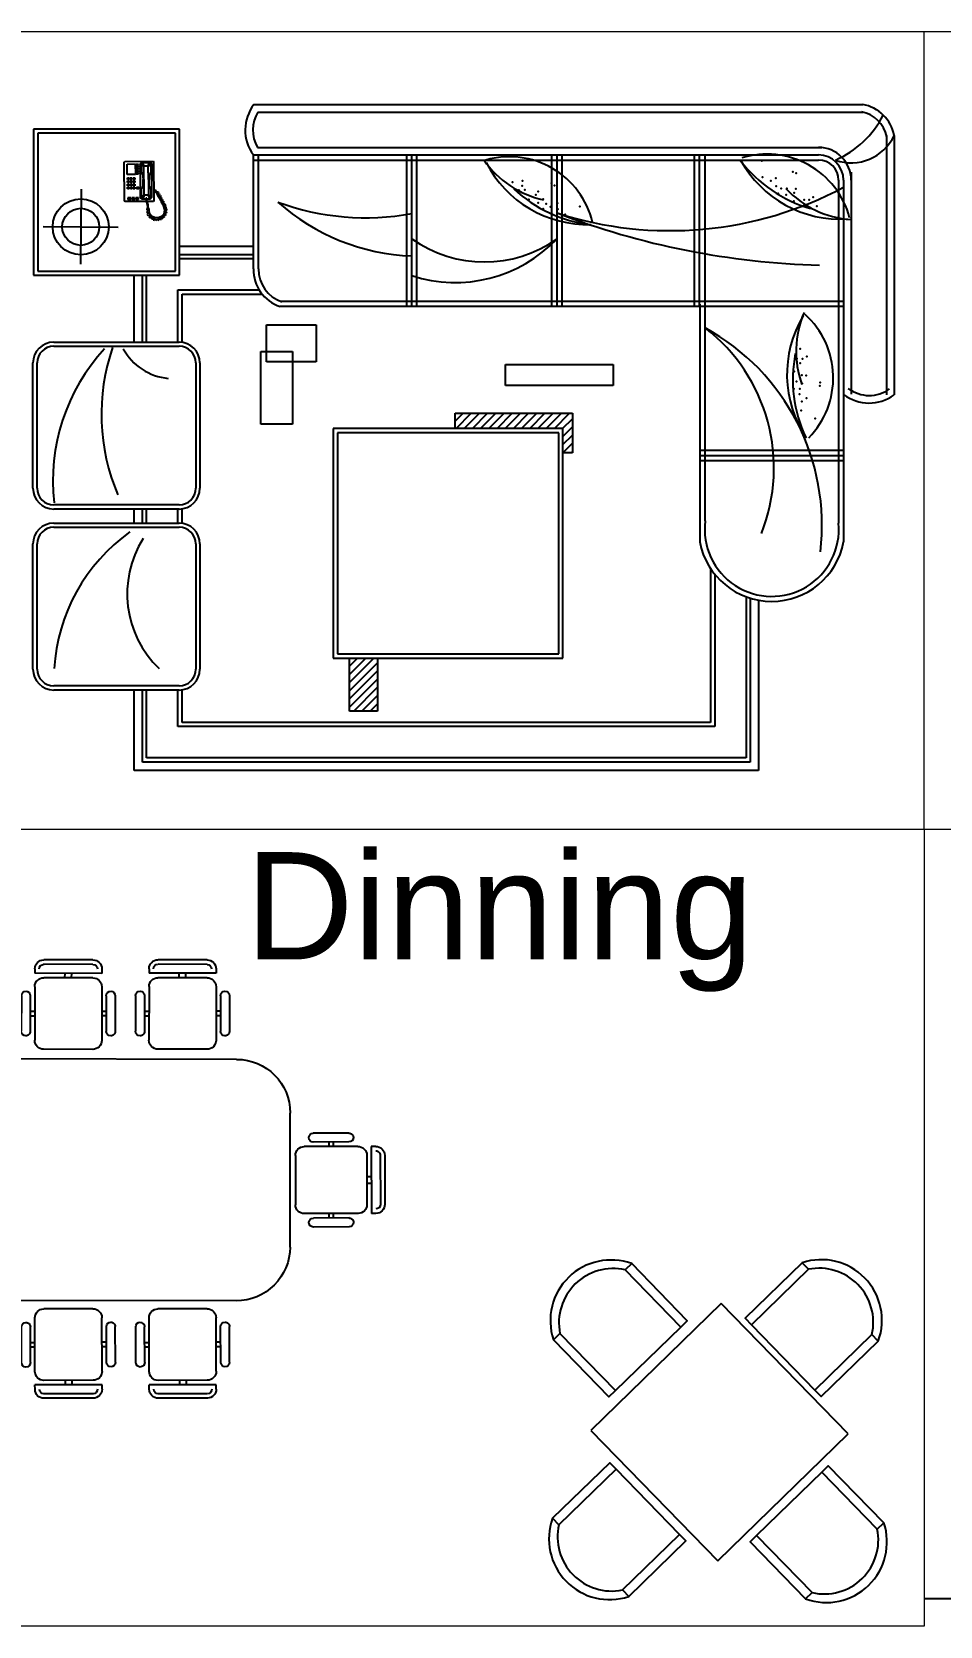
# Model space of a CAD drawing. Header units: inches. Extents: x 47 to 998, y 36 to 364.
# Drawn here: x 683.9 to 836.3, y 36.3 to 303.8 of the extents above; entities that cross this region are included whole.
import ezdxf

# ---------------------------------------------------------------- set-up
doc = ezdxf.new("R2010")
doc.units = ezdxf.units.IN
doc.header["$MEASUREMENT"] = 0
for name, color, linetype, lineweight in [('furniture', 8, 'Continuous', 25), ('Markings', 7, 'Continuous', 20), ('Text', 160, 'Continuous', 20)]:
    doc.layers.add(name, color=color, linetype=linetype, lineweight=lineweight)
doc.styles.get("Standard").update_dxf_attribs({"font": 'arial.ttf'})

# ---------------------------------------------------------------- blocks, each defined once
blk = doc.blocks.new('A$C327A19D4')
for p, q in [((1058.8, 3191), (3975.6, 3191)), ((1077.8, 3154.7), (3975.6, 3154.7)), ((702.7, 3072.9), (2.7, 3072.9)), ((2.7, 3072.9), (2.7, 2372.9)), ((702.7, 2372.9), (702.7, 3072.9)), ((682.7, 3052.9), (22.7, 3052.9)), ((22.7, 3052.9), (22.7, 2392.9)), ((682.7, 2392.9), (682.7, 3052.9)), ((1075.7, 2985.3), (3779.8, 2985.3)), ((4089.9, 3042.8), (4089.9, 1799.5)), ((4126.2, 3042.8), (4126.2, 1799.5)), ((1056.2, 2949), (3763.2, 2949)), ((1056.2, 2402.9), (1056.2, 2949)), ((1056.2, 2924.8), (3763.2, 2924.8)), ((1080.4, 2402.9), (1080.4, 2949)), ((1791, 2223), (1791, 2949)), ((1815.2, 2465), (1815.2, 2949)), ((1839.4, 2223), (1839.4, 2949)), ((2486.9, 2223), (2486.9, 2949)), ((2511.1, 2223), (2511.1, 2949)), ((2535.3, 2223), (2535.3, 2949)), ((3169.2, 2223), (3169.2, 2949)), ((3193.4, 2465), (3193.4, 2949)), ((3220.9, 1195.3), (3220.9, 2949)), ((1815.2, 2223), (1815.2, 2872.4)), ((1815.2, 2223), (1815.2, 2872.4)), ((1815.2, 2465), (1815.2, 2872.4)), ((1815.2, 2465), (1815.2, 2872.4)), ((3193.4, 2223), (3193.4, 2872.4)), ((3193.4, 2223), (3193.4, 2872.4)), ((3193.4, 2465), (3193.4, 2872.4)), ((3193.4, 2465), (3193.4, 2872.4)), ((3860, 2828), (3860, 1184.8)), ((3884.2, 2828), (3884.2, 1094.8)), ((3920.5, 2866.7), (3920.5, 1802.1)), ((231.3, 2784.4), (227.1, 2425)), ((49.5, 2606.8), (408.9, 2602.6)), ((702.7, 2512.2), (1056.2, 2512.2)), ((702.7, 2472.2), (1056.2, 2472.2)), ((702.7, 2452.2), (1056.2, 2452.2)), ((2.7, 2372.9), (702.7, 2372.9)), ((22.7, 2392.9), (682.7, 2392.9)), ((484.3, 2052.3), (484.3, 2372.9)), ((524.3, 2052.3), (524.3, 2372.9)), ((544.3, 2052.3), (544.3, 2372.9)), ((694.3, 2052.3), (694.3, 2302.2)), ((694.3, 2302.2), (1084.1, 2302.2)), ((714.3, 2051.2), (714.3, 2282.2)), ((714.3, 2282.2), (1098.4, 2282.2)), ((3884.2, 2247.2), (1184.4, 2247.2)), ((3884.2, 2223), (1184.4, 2223)), ((3195, 2234.7), (3195, 1094.8)), ((1119, 2135.2), (1357.3, 2135.2)), ((1119, 1958.1), (1119, 2135.2)), ((1357.3, 2135.2), (1357.3, 1958.1)), ((1092.4, 2007.2), (1243.9, 2007.2)), ((1092.4, 1659.2), (1092.4, 2007.2)), ((1243.9, 2007.2), (1243.9, 1659.2)), ((1357.3, 1958.1), (1119, 1958.1)), ((2264.9, 1945.3), (2780.2, 1945.3)), ((2264.9, 1845.1), (2264.9, 1945.3)), ((2780.2, 1945.3), (2780.2, 1845.1)), ((2780.2, 1845.1), (2264.9, 1845.1)), ((2023.2, 1638.3), (2023.2, 1711.1)), ((2023.2, 1711.1), (2584.6, 1711.1)), ((2584.6, 1711.1), (2584.6, 1522)), ((1243.9, 1659.2), (1092.4, 1659.2)), ((2539.2, 1638.3), (1439.2, 1638.3)), ((1439.2, 1638.3), (1439.2, 538.3)), ((2519.2, 1618.3), (1459.2, 1618.3)), ((1459.2, 1618.3), (1459.2, 558.3)), ((2519.2, 558.3), (2519.2, 1618.3)), ((2539.2, 538.3), (2539.2, 1638.3)), ((3884.2, 1532.2), (3195, 1532.2)), ((2584.6, 1522), (2539.2, 1522)), ((3884.2, 1508), (3195, 1508)), ((3884.2, 1483.8), (3195, 1483.8)), ((484.3, 1185.2), (484.3, 1252.3)), ((524.3, 1185.2), (524.3, 1252.3)), ((544.3, 1185.2), (544.3, 1252.3)), ((694.3, 1185.2), (694.3, 1252.3)), ((714.3, 1184.2), (714.3, 1253.3)), ((3246.8, 967.4), (3246.8, 230)), ((3266.8, 940.1), (3266.8, 210)), ((3416.8, 832.1), (3416.8, 60)), ((3436.8, 825.3), (3436.8, 40)), ((3476.8, 815.6), (3476.8, 0)), ((1439.2, 538.3), (2539.2, 538.3)), ((1459.2, 558.3), (2519.2, 558.3)), ((1516.2, 538.3), (1650.7, 538.3)), ((1516.2, 284.7), (1516.2, 538.3)), ((1650.7, 538.3), (1650.7, 284.7)), ((484.3, 0), (484.3, 385.2)), ((524.3, 40), (524.3, 385.2)), ((544.3, 60), (544.3, 385.2)), ((694.3, 210), (694.3, 385.2)), ((714.3, 230), (714.3, 386.2)), ((3246.8, 230), (714.3, 230)), ((1650.7, 284.7), (1516.2, 284.7)), ((3266.8, 210), (694.3, 210)), ((3436.8, 40), (524.3, 40)), ((3416.8, 60), (544.3, 60)), ((3476.8, 0), (484.3, 0))]:
    blk.add_line(p, q)
at = {"linetype": 'ByBlock'}
for p, q in [((437.5, 2915.1), (440.2, 2917.8)), ((438.8, 2728.3), (437.5, 2915.1)), ((440.2, 2917.8), (575.6, 2918.7)), ((451.1, 2905.7), (490.4, 2906)), ((451.5, 2855.6), (451.1, 2905.7)), ((490.4, 2906), (490.7, 2855.9)), ((505.3, 2903.4), (494.5, 2903.3)), ((494.5, 2903.3), (494.5, 2899.2)), ((505.3, 2899.3), (505.3, 2903.4)), ((514.7, 2907.5), (520.1, 2914.3)), ((515.8, 2743.7), (514.7, 2907.5)), ((520.1, 2910.2), (518.8, 2904.8)), ((518.8, 2904.8), (531.1, 2892.7)), ((518.8, 2904.8), (519.1, 2868.3)), ((520.1, 2914.3), (560.7, 2914.6)), ((525.5, 2913), (520.1, 2910.2)), ((525.5, 2913), (558, 2913.2)), ((532.4, 2895.4), (525.5, 2913)), ((551.4, 2895.6), (558, 2913.2)), ((564.9, 2905.1), (552.8, 2892.9)), ((558, 2913.2), (563.5, 2910.5)), ((560.7, 2914.6), (567.5, 2907.9)), ((563.5, 2910.5), (564.9, 2905.1)), ((564.9, 2905.1), (565.1, 2868.6)), ((567.5, 2907.9), (568.6, 2745.4)), ((575.6, 2918.7), (578.3, 2916.1)), ((578.3, 2916.1), (579.6, 2729.2)), ((490.7, 2855.9), (451.5, 2855.6)), ((453, 2831.3), (452.9, 2839.4)), ((452.9, 2839.4), (461, 2839.4)), ((461.1, 2831.3), (453, 2831.3)), ((461, 2839.4), (461.1, 2831.3)), ((466.5, 2831.4), (466.5, 2839.5)), ((466.5, 2839.5), (474.6, 2839.5)), ((474.6, 2831.4), (466.5, 2831.4)), ((474.6, 2839.5), (474.6, 2831.4)), ((480, 2839.6), (488.1, 2839.6)), ((480.1, 2831.4), (480, 2839.6)), ((488.2, 2831.5), (480.1, 2831.4)), ((488.1, 2839.6), (488.2, 2831.5)), ((494.5, 2899.2), (505.3, 2899.3)), ((505.3, 2895.3), (494.5, 2895.2)), ((494.5, 2895.2), (494.5, 2891.1)), ((494.5, 2891.1), (505.4, 2891.2)), ((494.6, 2887.1), (494.6, 2883)), ((505.4, 2887.1), (494.6, 2887.1)), ((494.6, 2883), (505.4, 2883.1)), ((505.5, 2879), (494.6, 2878.9)), ((494.6, 2878.9), (494.7, 2874.9)), ((494.7, 2874.9), (505.5, 2874.9)), ((505.5, 2870.9), (494.7, 2870.8)), ((494.7, 2870.8), (494.7, 2866.7)), ((494.7, 2866.7), (505.5, 2866.8)), ((505.6, 2862.8), (494.7, 2862.7)), ((494.7, 2862.7), (494.8, 2858.6)), ((494.8, 2858.6), (505.6, 2858.7)), ((505.4, 2891.2), (505.3, 2895.3)), ((505.4, 2883.1), (505.4, 2887.1)), ((505.5, 2874.9), (505.5, 2879)), ((505.5, 2866.8), (505.5, 2870.9)), ((505.6, 2858.7), (505.6, 2862.8)), ((519.1, 2868.3), (521.8, 2861.5)), ((521.8, 2861.5), (525.9, 2854.8)), ((525.9, 2854.8), (527.3, 2845.3)), ((527.3, 2845.3), (527.4, 2831.8)), ((527.6, 2806), (527.4, 2831.8)), ((531.1, 2892.7), (532.4, 2895.4)), ((531.5, 2831.8), (531.1, 2892.7)), ((531.5, 2831.8), (532, 2758.7)), ((551.4, 2895.6), (532.4, 2895.4)), ((552.8, 2892.9), (551.4, 2895.6)), ((553.2, 2831.9), (552.8, 2892.9)), ((553.2, 2831.9), (553.7, 2758.8)), ((558.4, 2855), (557.1, 2845.5)), ((557.1, 2845.5), (557.2, 2832)), ((557.4, 2806.2), (557.2, 2832)), ((562.4, 2861.8), (558.4, 2855)), ((565.1, 2868.6), (562.4, 2861.8)), ((453, 2824.5), (461.1, 2824.6)), ((453.1, 2816.4), (453, 2824.5)), ((461.2, 2816.4), (453.1, 2816.4)), ((453.1, 2809.6), (461.2, 2809.7)), ((453.2, 2801.5), (453.1, 2809.6)), ((461.3, 2801.5), (453.2, 2801.5)), ((453.2, 2794.7), (461.3, 2794.8)), ((453.3, 2786.6), (453.2, 2794.7)), ((461.4, 2786.6), (453.3, 2786.6)), ((461.1, 2824.6), (461.2, 2816.4)), ((461.2, 2809.7), (461.3, 2801.5)), ((461.3, 2794.8), (461.4, 2786.6)), ((466.6, 2816.5), (466.6, 2824.6)), ((466.6, 2824.6), (474.7, 2824.6)), ((474.7, 2816.5), (466.6, 2816.5)), ((466.7, 2801.6), (466.7, 2809.7)), ((466.7, 2809.7), (474.8, 2809.7)), ((474.8, 2801.6), (466.7, 2801.6)), ((466.8, 2794.8), (474.9, 2794.9)), ((466.8, 2786.7), (466.8, 2794.8)), ((474.9, 2786.7), (466.8, 2786.7)), ((474.7, 2824.6), (474.7, 2816.5)), ((474.8, 2809.7), (474.8, 2801.6)), ((474.9, 2794.9), (474.9, 2786.7)), ((480.2, 2816.6), (480.1, 2824.7)), ((480.1, 2824.7), (488.2, 2824.7)), ((488.3, 2816.6), (480.2, 2816.6)), ((480.2, 2809.8), (488.3, 2809.8)), ((480.3, 2801.7), (480.2, 2809.8)), ((488.4, 2801.7), (480.3, 2801.7)), ((480.4, 2786.8), (480.3, 2794.9)), ((480.3, 2794.9), (488.4, 2794.9)), ((488.5, 2786.8), (480.4, 2786.8)), ((488.2, 2824.7), (488.3, 2816.6)), ((488.3, 2809.8), (488.4, 2801.7)), ((488.4, 2794.9), (488.5, 2786.8)), ((496.5, 2795), (507.4, 2795.1)), ((496.6, 2786.9), (496.5, 2795)), ((507.4, 2787), (496.6, 2786.9)), ((507.4, 2795.1), (507.4, 2787)), ((519.6, 2783), (522.3, 2789.8)), ((519.9, 2746.4), (519.6, 2783)), ((519.9, 2746.4), (532, 2758.7)), ((522.3, 2789.8), (526.3, 2796.6)), ((526.3, 2796.6), (527.6, 2806)), ((533.4, 2756), (526.7, 2738.3)), ((532, 2758.7), (533.4, 2756)), ((552.3, 2756.1), (533.4, 2756)), ((553.7, 2758.8), (552.3, 2756.1)), ((552.3, 2756.1), (559.2, 2738.6)), ((565.9, 2746.7), (553.7, 2758.8)), ((558.8, 2796.8), (557.4, 2806.2)), ((562.9, 2790), (558.8, 2796.8)), ((565.7, 2783.3), (562.9, 2790)), ((565.9, 2746.7), (565.7, 2783.3)), ((586.7, 2778.6), (579.2, 2779.3)), ((579.3, 2775.3), (584.3, 2774.2)), ((584.3, 2774.2), (587.3, 2772)), ((590, 2776.7), (586.7, 2778.6)), ((587.3, 2772), (590.9, 2769.5)), ((593.9, 2771.5), (590, 2776.7)), ((590.9, 2769.5), (592.6, 2767.9)), ((595.3, 2767.9), (592, 2765.2)), ((592, 2765.2), (597, 2757)), ((592.6, 2767.9), (595.3, 2767.9)), ((598.8, 2771.2), (593.9, 2771.5)), ((597, 2757), (605.9, 2742.2)), ((598.6, 2760.3), (603, 2767.4)), ((605.8, 2762.5), (598.6, 2760.3)), ((601.9, 2770.4), (598.8, 2771.2)), ((603, 2767.4), (601.9, 2770.4)), ((603.6, 2750.4), (608, 2758.4)), ((611.6, 2753), (603.6, 2750.4)), ((608, 2758.4), (605.8, 2762.5)), ((613.8, 2748.6), (611.6, 2753)), ((441.5, 2725.6), (438.8, 2728.3)), ((543, 2726.3), (441.5, 2725.6)), ((468.5, 2743.4), (454.9, 2743.3)), ((454.9, 2743.3), (455, 2735.1)), ((455, 2735.1), (468.5, 2735.2)), ((468.5, 2735.2), (468.5, 2743.4)), ((487.4, 2743.5), (473.9, 2743.4)), ((473.9, 2743.4), (473.9, 2735.3)), ((473.9, 2735.3), (487.5, 2735.4)), ((487.5, 2735.4), (487.4, 2743.5)), ((506.4, 2743.6), (492.8, 2743.5)), ((492.8, 2743.5), (492.9, 2735.4)), ((492.9, 2735.4), (506.4, 2735.5)), ((506.4, 2735.5), (506.4, 2743.6)), ((522.7, 2737), (515.8, 2743.7)), ((521.3, 2741), (519.9, 2746.4)), ((526.7, 2738.3), (521.3, 2741)), ((541.7, 2737.1), (522.7, 2737)), ((526.7, 2738.3), (541.7, 2738.4)), ((545.6, 2742.5), (541.6, 2742.5)), ((541.6, 2742.5), (541.8, 2730.8)), ((541.8, 2730.8), (545.2, 2717.1)), ((545.2, 2717.1), (548.6, 2704.3)), ((546.5, 2731.7), (545.6, 2742.5)), ((546.2, 2692.5), (545.7, 2685.9)), ((545.7, 2685.9), (553.7, 2684.6)), ((546, 2738.5), (559.2, 2738.6)), ((553.7, 2684.6), (546, 2679.9)), ((546, 2679.9), (546.6, 2672.5)), ((561.9, 2737.2), (546.1, 2737.1)), ((549.2, 2695.5), (546.2, 2692.5)), ((548.5, 2722.9), (546.5, 2731.7)), ((576.9, 2726.5), (547.7, 2726.3)), ((548.6, 2704.3), (548.4, 2697.1)), ((548.4, 2697.1), (549.2, 2695.5)), ((551.9, 2710.1), (548.5, 2722.9)), ((552.7, 2703.5), (551.9, 2710.1)), ((552.5, 2696.4), (552.7, 2703.5)), ((557.4, 2692.8), (552.5, 2696.4)), ((556.4, 2686.5), (557.4, 2692.8)), ((557.9, 2669.2), (556.4, 2686.5)), ((559.2, 2738.6), (564.6, 2741.3)), ((568.6, 2745.4), (561.9, 2737.2)), ((564.6, 2741.3), (565.9, 2746.7)), ((579.6, 2729.2), (576.9, 2726.5)), ((605.9, 2742.2), (611.7, 2731)), ((608.1, 2742.2), (613.8, 2748.6)), ((615.5, 2745.6), (608.1, 2742.2)), ((611.7, 2731), (613.6, 2730.5)), ((613.6, 2730.5), (612.8, 2728.3)), ((612.8, 2728.3), (621.7, 2712.4)), ((613.3, 2733.2), (618.2, 2739.6)), ((620.7, 2735.7), (613.3, 2733.2)), ((618.2, 2739.6), (615.5, 2745.6)), ((619.7, 2722.6), (623.8, 2730)), ((627.4, 2724.8), (619.7, 2722.6)), ((623.8, 2730), (620.7, 2735.7)), ((621.7, 2712.4), (630.9, 2686.7)), ((625.5, 2712.5), (630.4, 2720.5)), ((633.8, 2713.4), (625.5, 2712.5)), ((630.9, 2686.7), (627.2, 2666.1)), ((630.4, 2720.5), (627.4, 2724.8)), ((628.4, 2702.1), (636.3, 2705.1)), ((637.1, 2702.4), (628.4, 2702.1)), ((633.4, 2690.6), (639.1, 2696.1)), ((640.8, 2690.6), (633.4, 2690.6)), ((633.7, 2681.3), (642.2, 2683.8)), ((640.9, 2677.2), (633.7, 2681.3)), ((636.3, 2705.1), (633.8, 2713.4)), ((639.1, 2696.1), (637.1, 2702.4)), ((639.8, 2671.7), (640.9, 2677.2)), ((642.2, 2683.8), (640.8, 2690.6)), ((546.6, 2672.5), (555.4, 2671.7)), ((555.4, 2671.7), (547.8, 2665.6)), ((547.8, 2665.6), (551.4, 2659.3)), ((551.4, 2659.3), (559.6, 2661)), ((559.6, 2661), (555.8, 2653.3)), ((555.8, 2653.3), (559.9, 2648.4)), ((568.4, 2656.2), (557.9, 2669.2)), ((559.9, 2648.4), (566.2, 2653.1)), ((566.2, 2653.1), (565.2, 2645.7)), ((565.2, 2645.7), (570.4, 2642.5)), ((583, 2648.6), (568.4, 2656.2)), ((570.4, 2642.5), (576.9, 2648)), ((576.9, 2648), (576.2, 2638.9)), ((576.2, 2638.9), (581.9, 2637.3)), ((581.9, 2637.3), (585.4, 2644.8)), ((599.4, 2647.3), (583, 2648.6)), ((585.4, 2644.8), (588.8, 2637.4)), ((588.8, 2637.4), (593.4, 2636.9)), ((593.4, 2636.9), (595.3, 2644.8)), ((595.3, 2644.8), (598.4, 2636.1)), ((598.4, 2636.1), (603.6, 2637.5)), ((615.2, 2654.3), (599.4, 2647.3)), ((603.6, 2637.5), (603.8, 2644.9)), ((603.8, 2644.9), (610.1, 2639.4)), ((610.1, 2639.4), (614.5, 2641.7)), ((613.6, 2649.9), (619.4, 2642.8)), ((614.5, 2641.7), (613.6, 2649.9)), ((627.2, 2666.1), (615.2, 2654.3)), ((619.4, 2642.8), (623.8, 2646.7)), ((620.5, 2654), (628.2, 2650.8)), ((623.8, 2646.7), (620.5, 2654)), ((627.8, 2661.5), (635.8, 2659.1)), ((631.7, 2654.1), (627.8, 2661.5)), ((628.2, 2650.8), (631.7, 2654.1)), ((631.3, 2671.9), (639.8, 2671.7)), ((637.9, 2664.6), (631.3, 2671.9)), ((635.8, 2659.1), (637.9, 2664.6))]:
    blk.add_line(p, q, dxfattribs=at)
at = {"ltscale": 5}
for p, q in [((100, 2052.3), (700, 2052.3)), ((100, 2032.3), (700, 2032.3)), ((0, 1352.3), (0, 1952.3)), ((20, 1352.3), (20, 1952.3)), ((780, 1952.3), (780, 1352.3)), ((800, 1952.3), (800, 1352.3)), ((2023.2, 1673.4), (2060.9, 1711.1)), ((2027.3, 1638.3), (2100.1, 1711.1)), ((2066.6, 1638.3), (2139.4, 1711.1)), ((2105.8, 1638.3), (2178.6, 1711.1)), ((2145.1, 1638.3), (2217.8, 1711.1)), ((2184.3, 1638.3), (2257.1, 1711.1)), ((2223.6, 1638.3), (2296.3, 1711.1)), ((2262.8, 1638.3), (2335.6, 1711.1)), ((2302, 1638.3), (2374.8, 1711.1)), ((2341.3, 1638.3), (2414.1, 1711.1)), ((2380.5, 1638.3), (2453.3, 1711.1)), ((2419.8, 1638.3), (2492.6, 1711.1)), ((2459, 1638.3), (2531.8, 1711.1)), ((2498.3, 1638.3), (2571, 1711.1)), ((2537.5, 1638.3), (2584.6, 1685.3)), ((2539.2, 1600.7), (2584.6, 1646.1)), ((2539.2, 1561.5), (2584.6, 1606.8)), ((2539.2, 1522.2), (2584.6, 1567.6)), ((2578.2, 1522), (2584.6, 1528.4)), ((700, 1272.3), (100, 1272.3)), ((700, 1252.3), (100, 1252.3)), ((100, 1185.2), (700, 1185.2)), ((100, 1165.2), (700, 1165.2)), ((0, 485.2), (0, 1085.2)), ((20, 485.2), (20, 1085.2)), ((780, 1085.2), (780, 485.2)), ((800, 1085.2), (800, 485.2)), ((1516.2, 499.3), (1555.2, 538.3)), ((1516.2, 460), (1594.5, 538.3)), ((1516.2, 420.8), (1633.7, 538.3)), ((1516.2, 381.5), (1650.7, 516)), ((1516.2, 342.3), (1650.7, 476.8)), ((700, 405.2), (100, 405.2)), ((700, 385.2), (100, 385.2)), ((1516.2, 303), (1650.7, 437.5)), ((1537.1, 284.7), (1650.7, 398.3)), ((1576.3, 284.7), (1650.7, 359)), ((1615.6, 284.7), (1650.7, 319.8))]:
    blk.add_line(p, q, dxfattribs=at)
for radius in [134.2, 88.7]:
    blk.add_circle((229.2, 2604.7), radius)
for centre, radius, start, end in [((1218.2, 3068.3), 201.2, 142.42011, 216.36815), ((1218.2, 3068.3), 164.9, 148.40034, 210.22294), ((3657.3, 3352.8), 467.7, 293.67326, 332.96718), ((3942.9, 3007.2), 150.4, 10.98545, 79.89299), ((3942.9, 3007.2), 186.7, 10.98545, 79.89299), ((3763.2, 2828), 157.3, 0, 90), ((3920.7, 3137.8), 226.4, 250.48445, 335.16732), ((2545, 3191.5), 467.9, 214.70968, 257.8799), ((2282.6, 2531.2), 409.4, 13.4523, 105.96393), ((2657.4, 3162.6), 546.6, 207.17148, 271.80369), ((3869.1, 3187.9), 546.6, 208.84783, 273.48003), ((3911, 3322.6), 657.3, 217.60074, 253.57387), ((3517, 2543.6), 409.4, 14.68758, 107.19922), ((3763.2, 2828), 121, 0, 90), ((3763.2, 2828), 96.8, 0, 90), ((2751.9, 3267.3), 657.3, 227.07765, 263.05078), ((3051.8, 4350.1), 1763.9, 252.15191, 298.15921), ((3951.3, 3106), 467.9, 222.77162, 265.94184), ((1593.6, 3859.5), 1211.2, 249.72833, 280.54427), ((1853.5, 3485.3), 1021, 228.2765, 267.85408), ((3864.8, 6197), 3776.8, 248.99713, 268.54613), ((2024.1, 3007.8), 670, 251.8392, 316.62898), ((2163.2, 3035.8), 599.4, 234.51538, 305.48462), ((1243.2, 2400.5), 187, 179.2584, 251.68477), ((1243.2, 2400.5), 162.8, 179.2584, 251.68477), ((4159.2, 1897.7), 546.6, 149.15286, 213.78506), ((4124.2, 2008.3), 467.9, 156.69105, 199.86127), ((3425.1, 1881.2), 409.4, 315.43367, 47.9453), ((4298.1, 1873), 657.3, 169.05902, 205.03215), ((4006.9, 1961.5), 201.2, 232.4201, 306.36815), ((4006.9, 1961.5), 164.9, 232.4201, 306.36815)]:
    blk.add_arc(centre, radius, start, end)
at = {"ltscale": 20}
for centre, radius, start, end in [((2701.3, 1448.9), 849.1, 338.2682, 52.2695), ((2702.5, 1175.4), 1077.9, 353.19876, 61.25635), ((3539.9, 1155.6), 321.5, 172.90778, 5.21941), ((3539.6, 1160.8), 350.9, 190.8398, 349.1602)]:
    blk.add_arc(centre, radius, start, end, dxfattribs=at)
at = {"ltscale": 5}
for centre, radius, start, end in [((100, 1952.3), 100, 90, 180), ((100, 1952.3), 80, 90, 180), ((1023.7, 1388.5), 928.1, 137.13408, 186.56354), ((1307.3, 1706.3), 979.4, 160.93636, 203.19443), ((675.8, 2155.7), 278.8, 209.16329, 264.41366), ((700, 1952.3), 100, 0, 90), ((700, 1952.3), 80, 0, 90), ((100, 1352.3), 100, 180, 270), ((100, 1352.3), 80, 180, 270), ((700, 1352.3), 80, 270, 0), ((700, 1352.3), 100, 270, 0), ((100, 1085.2), 100, 90, 180), ((100, 1085.2), 80, 90, 180), ((700, 1085.2), 100, 0, 90), ((700, 1085.2), 80, 0, 90), ((968.1, 435.7), 868, 125.48073, 176.56161), ((948.9, 846.2), 497.2, 147.84845, 226.1244), ((100, 485.2), 100, 180, 270), ((100, 485.2), 80, 180, 270), ((700, 485.2), 100, 270, 0), ((700, 485.2), 80, 270, 0)]:
    blk.add_arc(centre, radius, start, end, dxfattribs=at)
for p in [(3491.6, 2920.3), (3495, 2842.1), (3559.6, 2837.7), (3641.2, 2867.9), (3657.3, 2862.1), (2298.4, 2817.9), (2328.7, 2779.7), (2343.5, 2801.7), (2344.9, 2824.9), (2356.4, 2781.2), (2409.6, 2757.3), (2421.3, 2774.1), (2485.1, 2814.2), (2498.3, 2803.4), (3535, 2824.9), (3561.3, 2800), (3571.2, 2764.7), (3585.3, 2788.6), (3608.8, 2758.3), (3612.2, 2787.9), (3646.8, 2768.1), (3655.3, 2786.8), (2375.4, 2735.8), (2420.5, 2719.6), (2444.2, 2737.6), (2445.2, 2690.5), (2458.5, 2714.8), (2480.5, 2700), (2513.9, 2717.8), (2515.4, 2690), (2619.6, 2701.4), (3645.7, 2727.7), (3694.4, 2734.6), (3707.3, 2710), (3718.7, 2733.9), (3737.9, 2746.9), (3755.6, 2703.4), (2550.6, 2664.4), (3676.7, 2019.7), (3647.8, 1910.9), (3660.3, 1973.7), (3676.3, 1951), (3686.8, 1972.8), (3707.2, 1983.9), (3658, 1864), (3684.1, 1893.2), (3685.8, 1853.5), (3704.6, 1892.3), (3770.2, 1842.4), (3772.5, 1859.3), (3646.3, 1827.7), (3673.1, 1802.7), (3674, 1829.2), (3683.2, 1767.9), (3705.9, 1783.8), (3680, 1724.4), (3747.9, 1685.5)]:
    blk.add_point(p)
blk = doc.blocks.new('CON-10')
at = {"linetype": 'Continuous'}
for p, q in [((40.4, 115.28), (40.4, 114.28)), ((40.4, 114.28), (55.4, 114.3)), ((42.39, 117.28), (53.39, 117.3)), ((42.39, 116.28), (53.39, 116.3)), ((47.15, 113.29), (47.15, 114.29)), ((48.65, 113.29), (48.65, 114.29)), ((55.4, 115.3), (55.4, 114.3)), ((65.95, 115.27), (65.95, 114.27)), ((65.95, 114.27), (80.95, 114.29)), ((67.95, 117.27), (78.95, 117.29)), ((67.95, 116.27), (78.95, 116.29)), ((72.71, 113.28), (72.7, 114.28)), ((74.21, 113.28), (74.2, 114.28)), ((80.95, 115.29), (80.95, 114.29)), ((91.39, 115.26), (91.39, 114.26)), ((91.39, 114.26), (106.39, 114.28)), ((93.39, 117.26), (104.39, 117.28)), ((93.39, 116.26), (104.39, 116.28)), ((98.14, 113.27), (98.14, 114.27)), ((99.64, 113.27), (99.64, 114.27)), ((106.39, 115.28), (106.39, 114.28)), ((115.96, 115.25), (115.96, 114.25)), ((115.96, 114.25), (130.96, 114.27)), ((117.96, 117.25), (128.96, 117.27)), ((117.96, 116.25), (128.96, 116.27)), ((122.71, 113.26), (122.71, 114.26)), ((124.21, 113.26), (124.21, 114.26)), ((130.96, 115.27), (130.96, 114.27)), ((40.4, 111.28), (40.42, 99.28)), ((42.4, 113.28), (53.4, 113.3)), ((55.4, 111.3), (55.42, 99.3)), ((65.96, 111.27), (65.98, 99.27)), ((67.96, 113.27), (78.96, 113.29)), ((80.96, 111.29), (80.98, 99.29)), ((91.4, 111.26), (91.41, 99.26)), ((93.39, 113.26), (104.39, 113.28)), ((106.4, 111.28), (106.41, 99.28)), ((115.97, 111.25), (115.99, 99.25)), ((117.96, 113.25), (128.96, 113.27)), ((130.97, 111.27), (130.99, 99.27)), ((37.41, 109.27), (37.42, 101.27)), ((38.4, 110.27), (38.4, 110.27)), ((39.41, 109.28), (39.42, 101.28)), ((56.41, 109.3), (56.42, 101.3)), ((57.4, 110.3), (57.4, 110.3)), ((58.41, 109.31), (58.42, 101.31)), ((62.96, 109.26), (62.98, 101.26)), ((63.96, 110.26), (63.96, 110.26)), ((64.96, 109.27), (64.98, 101.27)), ((81.96, 109.29), (81.98, 101.29)), ((82.96, 110.29), (82.96, 110.29)), ((83.96, 109.3), (83.98, 101.3)), ((88.4, 109.25), (88.41, 101.25)), ((89.4, 110.25), (89.4, 110.25)), ((90.4, 109.25), (90.41, 101.25)), ((107.4, 109.28), (107.41, 101.28)), ((108.4, 110.28), (108.4, 110.28)), ((109.4, 109.29), (109.41, 101.29)), ((112.97, 109.24), (112.98, 101.24)), ((113.97, 110.24), (113.97, 110.24)), ((114.97, 109.24), (114.98, 101.24)), ((131.97, 109.27), (131.98, 101.27)), ((132.97, 110.27), (132.97, 110.27)), ((133.97, 109.28), (133.98, 101.28)), ((39.41, 105.78), (40.41, 105.78)), ((39.41, 104.78), (40.41, 104.78)), ((56.41, 105.8), (55.41, 105.8)), ((56.41, 104.8), (55.41, 104.8)), ((64.97, 105.77), (65.97, 105.77)), ((64.97, 104.77), (65.97, 104.77)), ((81.97, 105.79), (80.97, 105.79)), ((81.97, 104.79), (80.97, 104.79)), ((90.4, 105.75), (91.4, 105.76)), ((90.41, 104.75), (91.41, 104.76)), ((107.4, 105.78), (106.4, 105.78)), ((107.41, 104.78), (106.41, 104.78)), ((114.98, 105.74), (115.98, 105.75)), ((114.98, 104.74), (115.98, 104.75)), ((131.98, 105.77), (130.98, 105.77)), ((131.98, 104.77), (130.98, 104.77)), ((38.42, 100.27), (38.42, 100.27)), ((57.42, 100.3), (57.42, 100.3)), ((63.98, 100.26), (63.98, 100.26)), ((82.98, 100.29), (82.98, 100.29)), ((89.41, 100.25), (89.41, 100.25)), ((108.41, 100.28), (108.41, 100.28)), ((113.99, 100.24), (113.99, 100.24)), ((132.99, 100.27), (132.99, 100.27)), ((42.43, 97.28), (53.43, 97.3)), ((67.98, 97.27), (78.98, 97.29)), ((93.42, 97.26), (104.42, 97.28)), ((117.99, 97.25), (128.99, 97.27)), ((10.69, 78.54), (18.69, 78.52)), ((163.57, 78.73), (155.57, 78.72)), ((4.68, 75.55), (5.68, 75.55)), ((5.68, 75.55), (5.64, 60.55)), ((8.68, 75.54), (20.68, 75.51)), ((9.68, 77.54), (9.68, 77.54)), ((10.68, 76.54), (18.68, 76.52)), ((14.18, 76.53), (14.18, 75.53)), ((15.18, 76.53), (15.18, 75.53)), ((19.68, 77.52), (19.68, 77.52)), ((165.58, 75.74), (153.58, 75.72)), ((154.57, 77.72), (154.57, 77.72)), ((163.57, 76.73), (155.57, 76.72)), ((159.07, 76.72), (159.08, 75.72)), ((160.07, 76.73), (160.08, 75.73)), ((164.57, 77.73), (164.57, 77.73)), ((168.58, 75.74), (168.6, 60.74)), ((169.58, 75.74), (168.58, 75.74)), ((2.67, 73.56), (2.65, 62.56)), ((3.67, 73.56), (3.65, 62.56)), ((6.67, 73.55), (6.65, 62.55)), ((22.67, 73.51), (22.65, 62.51)), ((151.58, 73.71), (151.6, 62.71)), ((167.58, 73.74), (167.6, 62.74)), ((170.58, 73.74), (170.6, 62.74)), ((171.58, 73.75), (171.6, 62.75)), ((6.66, 68.8), (5.66, 68.8)), ((167.59, 68.99), (168.59, 68.99)), ((6.66, 67.3), (5.66, 67.3)), ((167.59, 67.49), (168.59, 67.49)), ((165.6, 60.74), (153.6, 60.72)), ((159.1, 59.72), (159.1, 60.72)), ((160.1, 59.73), (160.1, 60.73)), ((169.6, 60.74), (168.6, 60.74)), ((4.64, 60.55), (5.64, 60.55)), ((8.64, 60.54), (20.64, 60.51)), ((9.64, 58.54), (9.64, 58.54)), ((10.64, 59.54), (18.64, 59.52)), ((10.64, 57.54), (18.64, 57.52)), ((14.14, 59.53), (14.14, 60.53)), ((15.14, 59.53), (15.14, 60.53)), ((19.64, 58.52), (19.64, 58.52)), ((154.6, 58.72), (154.6, 58.72)), ((163.6, 59.73), (155.6, 59.72)), ((163.61, 57.73), (155.61, 57.72)), ((164.6, 58.73), (164.6, 58.73)), ((42.4, 39.23), (53.4, 39.21)), ((38.39, 36.24), (38.39, 36.24)), ((40.37, 25.24), (40.4, 37.24)), ((55.37, 25.2), (55.4, 37.2)), ((57.39, 36.2), (57.39, 36.2)), ((63.95, 36.23), (63.95, 36.23)), ((65.92, 25.23), (65.95, 37.23)), ((67.96, 39.22), (78.96, 39.2)), ((80.92, 25.19), (80.95, 37.19)), ((82.95, 36.19), (82.95, 36.19)), ((89.39, 36.22), (89.39, 36.22)), ((91.36, 25.22), (91.39, 37.22)), ((93.39, 39.21), (104.39, 39.19)), ((106.36, 25.18), (106.39, 37.18)), ((108.39, 36.18), (108.39, 36.18)), ((113.96, 36.21), (113.96, 36.21)), ((115.93, 25.21), (115.96, 37.21)), ((117.97, 39.2), (128.97, 39.18)), ((130.93, 25.17), (130.96, 37.17)), ((132.96, 36.17), (132.96, 36.17)), ((37.37, 27.25), (37.39, 35.25)), ((39.37, 27.24), (39.39, 35.24)), ((56.37, 27.2), (56.39, 35.2)), ((58.37, 27.2), (58.39, 35.2)), ((62.93, 27.24), (62.95, 35.24)), ((64.93, 27.23), (64.95, 35.23)), ((81.93, 27.19), (81.95, 35.19)), ((83.93, 27.18), (83.95, 35.18)), ((88.36, 27.23), (88.38, 35.23)), ((90.36, 27.22), (90.38, 35.22)), ((107.36, 27.18), (107.38, 35.18)), ((109.36, 27.17), (109.38, 35.17)), ((112.94, 27.22), (112.96, 35.22)), ((114.94, 27.21), (114.96, 35.21)), ((131.94, 27.17), (131.96, 35.17)), ((133.94, 27.16), (133.96, 35.16)), ((39.38, 31.74), (40.38, 31.74)), ((39.38, 30.74), (40.38, 30.74)), ((56.38, 31.7), (55.38, 31.7)), ((56.38, 30.7), (55.38, 30.7)), ((64.94, 31.73), (65.94, 31.73)), ((64.94, 30.73), (65.94, 30.73)), ((81.94, 31.69), (80.94, 31.69)), ((81.94, 30.69), (80.94, 30.69)), ((90.37, 30.72), (91.37, 30.72)), ((90.38, 31.72), (91.38, 31.72)), ((107.37, 30.68), (106.37, 30.68)), ((107.38, 31.68), (106.38, 31.68)), ((114.95, 31.71), (115.95, 31.71)), ((114.95, 30.71), (115.95, 30.71)), ((131.95, 31.67), (130.95, 31.67)), ((131.95, 30.67), (130.95, 30.67)), ((38.37, 26.24), (38.37, 26.24)), ((57.37, 26.2), (57.37, 26.2)), ((63.93, 26.23), (63.93, 26.23)), ((82.93, 26.19), (82.93, 26.19)), ((89.36, 26.22), (89.36, 26.22)), ((108.36, 26.18), (108.36, 26.18)), ((113.94, 26.21), (113.94, 26.21)), ((132.94, 26.17), (132.94, 26.17)), ((40.36, 22.24), (55.36, 22.2)), ((40.36, 21.24), (40.36, 22.24)), ((42.36, 23.23), (53.36, 23.21)), ((47.11, 23.22), (47.11, 22.22)), ((48.61, 23.22), (48.61, 22.22)), ((55.36, 21.2), (55.36, 22.2)), ((65.91, 21.23), (65.92, 22.23)), ((65.92, 22.23), (80.92, 22.19)), ((67.92, 23.22), (78.92, 23.2)), ((72.67, 23.21), (72.67, 22.21)), ((74.17, 23.21), (74.17, 22.21)), ((80.91, 21.19), (80.92, 22.19)), ((91.35, 22.22), (106.35, 22.18)), ((91.35, 21.22), (91.35, 22.22)), ((93.36, 23.21), (104.36, 23.19)), ((98.11, 23.2), (98.1, 22.2)), ((99.61, 23.2), (99.6, 22.2)), ((106.35, 21.18), (106.35, 22.18)), ((115.92, 21.21), (115.93, 22.21)), ((115.93, 22.21), (130.93, 22.17)), ((117.93, 23.2), (128.93, 23.18)), ((122.68, 23.19), (122.68, 22.19)), ((124.18, 23.19), (124.18, 22.19)), ((130.92, 21.17), (130.93, 22.17)), ((42.35, 19.23), (53.35, 19.21)), ((42.36, 20.23), (53.36, 20.21)), ((67.91, 20.22), (78.91, 20.2)), ((67.91, 19.22), (78.91, 19.2)), ((93.35, 20.21), (104.35, 20.19)), ((93.35, 19.21), (104.35, 19.19)), ((117.92, 20.2), (128.92, 20.18)), ((117.92, 19.2), (128.92, 19.18))]:
    blk.add_line(p, q, dxfattribs=at)
for p, q in [((35.8, 95.03), (137.8, 95.19)), ((23.86, 53.01), (23.82, 83.01)), ((149.86, 53.21), (149.82, 83.21)), ((35.88, 41.03), (137.88, 41.19))]:
    blk.add_line(p, q)
for centre, radius, start, end in [((42.4, 115.28), 2, 90.093, 180.093), ((42.4, 115.28), 1, 90.093, 180.093), ((53.4, 115.3), 2, 0.093, 90.093), ((53.4, 115.3), 1, 0.093, 90.093), ((67.95, 115.27), 2, 90.093, 180.093), ((67.95, 115.27), 1, 90.093, 180.093), ((78.95, 115.29), 2, 0.093, 90.093), ((78.95, 115.29), 1, 0.093, 90.093), ((93.39, 115.26), 2, 90.093, 180.093), ((93.39, 115.26), 1, 90.093, 180.093), ((104.39, 115.28), 2, 0.093, 90.093), ((104.39, 115.28), 1, 0.093, 90.093), ((117.96, 115.25), 2, 90.093, 180.093), ((117.96, 115.25), 1, 90.093, 180.093), ((128.96, 115.27), 2, 0.093, 90.093), ((128.96, 115.27), 1, 0.093, 90.093), ((42.4, 111.28), 2, 90.093, 180.093), ((53.4, 111.3), 2, 0.093, 90.093), ((67.96, 111.27), 2, 90.093, 180.093), ((78.96, 111.29), 2, 0.093, 90.093), ((93.4, 111.26), 2, 90.093, 180.093), ((104.4, 111.28), 2, 0.093, 90.093), ((117.97, 111.25), 2, 90.093, 180.093), ((128.97, 111.27), 2, 0.093, 90.093), ((38.41, 109.27), 1, 90.093, 180.093), ((38.41, 109.27), 1, 0.093, 90.093), ((57.41, 109.3), 1, 90.093, 180.093), ((57.41, 109.3), 1, 0.093, 90.093), ((63.96, 109.26), 1, 90.093, 180.093), ((63.96, 109.26), 1, 0.093, 90.093), ((82.96, 109.29), 1, 90.093, 180.093), ((82.96, 109.29), 1, 0.093, 90.093), ((89.4, 109.25), 1, 90.093, 180.093), ((89.4, 109.25), 1, 0.093, 90.093), ((108.4, 109.28), 1, 90.093, 180.093), ((108.4, 109.28), 1, 0.093, 90.093), ((113.97, 109.24), 1, 90.093, 180.093), ((113.97, 109.24), 1, 0.093, 90.093), ((132.97, 109.27), 1, 90.093, 180.093), ((132.97, 109.27), 1, 0.093, 90.093), ((38.42, 101.27), 1, 180.093, 270.093), ((38.42, 101.27), 1, 270.093, 0.093), ((57.42, 101.3), 1, 180.093, 270.093), ((57.42, 101.3), 1, 270.093, 0.093), ((63.98, 101.26), 1, 180.093, 270.093), ((63.98, 101.26), 1, 270.093, 0.093), ((82.98, 101.29), 1, 180.093, 270.093), ((82.98, 101.29), 1, 270.093, 0.093), ((89.41, 101.25), 1, 180.093, 270.093), ((89.41, 101.25), 1, 270.093, 0.093), ((108.41, 101.28), 1, 180.093, 270.093), ((108.41, 101.28), 1, 270.093, 0.093), ((113.98, 101.24), 1, 180.093, 270.093), ((113.98, 101.24), 1, 270.093, 0.093), ((132.98, 101.27), 1, 180.093, 270.093), ((132.98, 101.27), 1, 270.093, 0.093), ((42.42, 99.28), 2, 180.093, 270.093), ((53.42, 99.3), 2, 270.093, 0.093), ((67.98, 99.27), 2, 180.093, 270.093), ((78.98, 99.29), 2, 270.093, 0.093), ((93.41, 99.26), 2, 180.093, 270.093), ((104.41, 99.28), 2, 270.093, 0.093), ((117.99, 99.25), 2, 180.093, 270.093), ((128.99, 99.27), 2, 270.093, 0.093), ((10.68, 77.54), 1, 89.86, 179.86), ((18.68, 77.52), 1, 359.86, 89.86), ((155.57, 77.72), 1, 90.093, 180.093), ((163.57, 77.73), 1, 0.093, 90.093), ((4.67, 73.55), 2, 89.86, 179.86), ((8.67, 73.54), 2, 89.86, 179.86), ((10.68, 77.54), 1, 179.86, 269.86), ((18.68, 77.52), 1, 269.86, 359.86), ((20.67, 73.51), 2, 359.86, 89.86), ((153.58, 73.72), 2, 90.093, 180.093), ((155.57, 77.72), 1, 180.093, 270.093), ((163.57, 77.73), 1, 270.093, 0.093), ((165.58, 73.74), 2, 0.093, 90.093), ((169.58, 73.74), 2, 0.093, 90.093), ((4.67, 73.55), 1, 89.86, 179.86), ((169.58, 73.74), 1, 0.093, 90.093), ((4.65, 62.55), 2, 179.86, 269.86), ((4.65, 62.55), 1, 179.86, 269.86), ((8.65, 62.54), 2, 179.86, 269.86), ((20.65, 62.51), 2, 269.86, 359.86), ((153.6, 62.72), 2, 180.093, 270.093), ((165.6, 62.74), 2, 270.093, 0.093), ((169.6, 62.74), 2, 270.093, 0.093), ((169.6, 62.74), 1, 270.093, 0.093), ((10.64, 58.54), 1, 89.86, 179.86), ((10.64, 58.54), 1, 179.86, 269.86), ((18.64, 58.52), 1, 359.86, 89.86), ((18.64, 58.52), 1, 269.86, 359.86), ((155.6, 58.72), 1, 90.093, 180.093), ((155.6, 58.72), 1, 180.093, 270.093), ((163.6, 58.73), 1, 0.093, 90.093), ((163.6, 58.73), 1, 270.093, 0.093), ((42.4, 37.23), 2, 89.86, 179.86), ((38.39, 35.24), 1, 89.86, 179.86), ((38.39, 35.24), 1, 359.86, 89.86), ((53.4, 37.21), 2, 359.86, 89.86), ((57.39, 35.2), 1, 89.86, 179.86), ((57.39, 35.2), 1, 359.86, 89.86), ((63.95, 35.23), 1, 89.86, 179.86), ((63.95, 35.23), 1, 359.86, 89.86), ((67.95, 37.22), 2, 89.86, 179.86), ((78.95, 37.2), 2, 359.86, 89.86), ((82.95, 35.19), 1, 89.86, 179.86), ((82.95, 35.19), 1, 359.86, 89.86), ((89.38, 35.22), 1, 89.86, 179.86), ((89.38, 35.22), 1, 359.86, 89.86), ((93.39, 37.21), 2, 89.86, 179.86), ((104.39, 37.19), 2, 359.86, 89.86), ((108.38, 35.18), 1, 89.86, 179.86), ((108.38, 35.18), 1, 359.86, 89.86), ((113.96, 35.21), 1, 89.86, 179.86), ((113.96, 35.21), 1, 359.86, 89.86), ((117.96, 37.2), 2, 89.86, 179.86), ((128.96, 37.18), 2, 359.86, 89.86), ((132.96, 35.17), 1, 89.86, 179.86), ((132.96, 35.17), 1, 359.86, 89.86), ((38.37, 27.24), 1, 179.86, 269.86), ((38.37, 27.24), 1, 269.86, 359.86), ((42.37, 25.23), 2, 179.86, 269.86), ((53.37, 25.21), 2, 269.86, 359.86), ((57.37, 27.2), 1, 179.86, 269.86), ((57.37, 27.2), 1, 269.86, 359.86), ((63.93, 27.23), 1, 179.86, 269.86), ((63.93, 27.23), 1, 269.86, 359.86), ((67.92, 25.22), 2, 179.86, 269.86), ((78.92, 25.2), 2, 269.86, 359.86), ((82.93, 27.19), 1, 179.86, 269.86), ((82.93, 27.19), 1, 269.86, 359.86), ((89.36, 27.22), 1, 179.86, 269.86), ((89.36, 27.22), 1, 269.86, 359.86), ((93.36, 25.21), 2, 179.86, 269.86), ((104.36, 25.19), 2, 269.86, 359.86), ((108.36, 27.18), 1, 179.86, 269.86), ((108.36, 27.18), 1, 269.86, 359.86), ((113.94, 27.21), 1, 179.86, 269.86), ((113.94, 27.21), 1, 269.86, 359.86), ((117.93, 25.2), 2, 179.86, 269.86), ((128.93, 25.18), 2, 269.86, 359.86), ((132.94, 27.17), 1, 179.86, 269.86), ((132.94, 27.17), 1, 269.86, 359.86), ((42.36, 21.23), 2, 179.86, 269.86), ((42.36, 21.23), 1, 179.86, 269.86), ((53.36, 21.21), 2, 269.86, 359.86), ((53.36, 21.21), 1, 269.86, 359.86), ((67.91, 21.22), 2, 179.86, 269.86), ((67.91, 21.22), 1, 179.86, 269.86), ((78.91, 21.2), 1, 269.86, 359.86), ((78.91, 21.2), 2, 269.86, 359.86), ((93.35, 21.21), 2, 179.86, 269.86), ((93.35, 21.21), 1, 179.86, 269.86), ((104.35, 21.19), 2, 269.86, 359.86), ((104.35, 21.19), 1, 269.86, 359.86), ((117.92, 21.2), 2, 179.86, 269.86), ((117.92, 21.2), 1, 179.86, 269.86), ((128.92, 21.18), 1, 269.86, 359.86), ((128.92, 21.18), 2, 269.86, 359.86)]:
    blk.add_arc(centre, radius, start, end, dxfattribs=at)
for centre, start, end in [((35.82, 83.03), 90.093, 180.093), ((137.82, 83.19), 0.093, 90.093), ((35.86, 53.03), 180.093, 270.093), ((137.86, 53.19), 270.093, 0.093)]:
    blk.add_arc(centre, 12, start, end)

msp = doc.modelspace()

# ---------------------------------------------------------------- linework, layer by layer
msp.add_line((997.12, 40.87), (833.62, 40.87))
at = {"layer": 'furniture', "linetype": 'Continuous'}
for p, q in [((799.58, 90.44), (777.7, 69.15)), ((820.86, 68.56), (799.58, 90.44)), ((777.7, 69.15), (798.99, 47.28)), ((798.99, 47.28), (820.86, 68.56))]:
    msp.add_line(p, q, dxfattribs=at)
for points in [[(772.53, 85.41), (771.43, 84.35), (780.75, 74.78), (781.84, 75.84), (792.78, 86.49), (793.87, 87.55), (784.56, 97.12), (783.47, 96.06)], [(814.23, 96.17), (813.16, 97.27), (803.59, 87.96), (804.66, 86.86), (815.3, 75.92), (816.36, 74.83), (825.93, 84.14), (824.87, 85.24)], [(792.78, 86.49), (783.47, 96.06)], [(814.23, 96.17), (804.66, 86.86)], [(772.53, 85.41), (781.84, 75.84)], [(815.3, 75.92), (824.87, 85.24)], [(783, 42.37), (784.07, 41.28), (793.64, 50.59), (792.57, 51.68), (781.93, 62.62), (780.87, 63.71), (771.29, 54.4), (772.36, 53.31)], [(781.93, 62.62), (772.36, 53.31)], [(825.77, 52.58), (826.87, 53.64), (817.55, 63.21), (816.46, 62.15), (805.52, 51.5), (804.43, 50.44), (813.74, 40.87), (814.83, 41.93)], [(825.77, 52.58), (816.46, 62.15)], [(783, 42.37), (792.57, 51.68)], [(805.52, 51.5), (814.83, 41.93)]]:
    msp.add_lwpolyline(points, dxfattribs=at)
for centre, radius, start, end in [((781.09, 87.55), 10.18, 70.0815, 198.3488), ((816.37, 87.61), 10.18, 340.0815, 108.3488), ((816.02, 87.27), 9.08, 347.0437, 101.3866), ((781.43, 87.21), 9.08, 77.0437, 191.3866), ((780.86, 50.93), 10.18, 160.0815, 288.3488), ((817.21, 50.44), 10.18, 250.0815, 18.3488), ((781.21, 51.27), 9.08, 167.0437, 281.3866), ((816.87, 50.78), 9.08, 257.0437, 11.3866)]:
    msp.add_arc(centre, radius, start, end, dxfattribs=at)
at = {"layer": 'Markings', "linetype": 'Continuous'}
for p, q in [((833.62, 170.05), (833.62, 303.8)), ((595.62, 170.05), (833.62, 170.05)), ((833.62, 170.05), (833.62, 36.3)), ((833.62, 170.05), (997.12, 170.05)), ((833.62, 36.3), (595.62, 36.3))]:
    msp.add_line(p, q, dxfattribs=at)
msp.add_lwpolyline([(997.12, 303.8), (46.62, 303.8), (46.62, 36.3)], dxfattribs=at)

# ---------------------------------------------------------------- block references
at = {"layer": 'furniture'}
for name, p, xscale, yscale, zscale in [('A$C327A19D4', (684.1, 179.88), 0.03501907881060728, 0.03501907881060728, 0.03501907881060728), ('CON-10', (745.13, 60.13), -0.75, 0.75, 0.75)]:
    msp.add_blockref(name, p, dxfattribs=dict(at, xscale=xscale, yscale=yscale, zscale=zscale))

# ---------------------------------------------------------------- texts
at = {"layer": 'Text', "insert": (719.73, 166.17), "char_height": 9, "attachment_point": 1}
msp.add_mtext_dynamic_manual_height_columns('{\\H2x;Dinning}', width=99.8933, gutter_width=1, heights=[57.22], dxfattribs=at)

doc.saveas('drawing.dxf')
